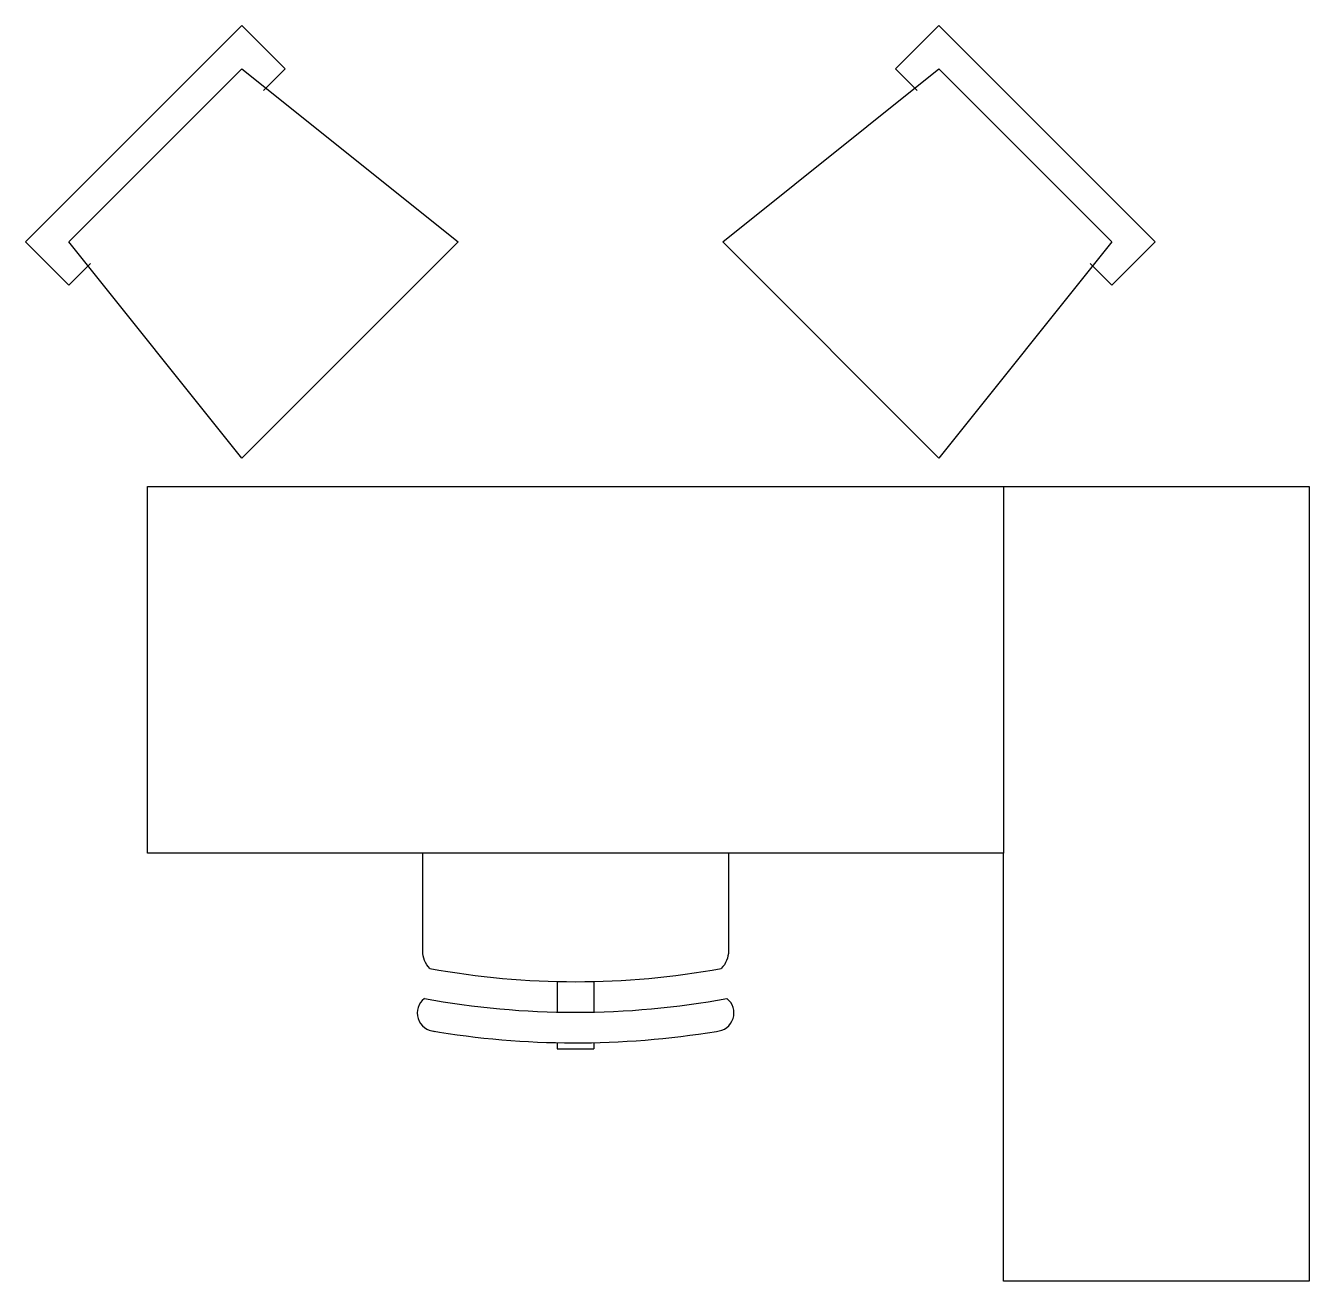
# Model space of a CAD drawing. Extents: x -0.2 to 1.9, y -1.3 to 0.75.
import ezdxf

# ---------------------------------------------------------------- set-up
doc = ezdxf.new("R2010")
doc.units = 0
doc.layers.get('0').update_dxf_attribs({"linetype": 'CONTINUOUS'})

msp = doc.modelspace()

# ---------------------------------------------------------------- linework, layer by layer
for p, q in [((0, 0), (1.4, 0)), ((0, -0.6), (0, 0)), ((1.4, 0), (1.4, -0.6)), ((0.2807, -0.6), (0, -0.6)), ((0.362, -0.6), (0.2807, -0.6)), ((1.4, -0.6), (0.362, -0.6))]:
    msp.add_line(p, q)
for points in [[(-0.0933, 0.3646), (-0.1287, 0.3293), (-0.1994, 0.4), (0.1542, 0.7536), (0.2249, 0.6828), (0.1895, 0.6475)], [(1.2588, 0.6475), (1.2234, 0.6828), (1.2941, 0.7536), (1.6477, 0.4), (1.577, 0.3293), (1.5416, 0.3646)], [(1.4, 0), (1.9, 0), (1.9, -1.3), (1.4, -1.3), (1.4, -0.6)], [(0.67, -0.81), (0.67, -0.86)], [(0.73, -0.81), (0.73, -0.86)], [(0.67, -0.91), (0.67, -0.92)], [(0.73, -0.91), (0.73, -0.92)]]:
    msp.add_lwpolyline(points)
for points in [[(0.1542, 0.6828), (0.5077, 0.4), (0.1542, 0.0464), (-0.1287, 0.4)], [(1.577, 0.4), (1.2941, 0.0464), (0.9406, 0.4), (1.2941, 0.6828)]]:
    msp.add_lwpolyline(points, close=True)
for points in [[(0.4617, -0.7883, -0.198912), (0.45, -0.76), (0.45, -0.6)], [(0.95, -0.6), (0.95, -0.76, -0.198912), (0.9383, -0.7883)]]:
    msp.add_lwpolyline(points, format="xyb")
for centre, radius, start, end in [((0.7, 0.5082), 1.3182, 259.5856, 280.4144), ((0.4712, -0.8611), 0.0301, 128.1034, 267.2543), ((0.7, 0.5082), 1.3682, 259.5856, 280.4144), ((0.9288, -0.8611), 0.0301, 272.7457, 51.8966), ((0.7, 0.5082), 1.4182, 260.3733, 279.3414), ((0.7, 0.5082), 1.4282, 268.7964, 271.2036)]:
    msp.add_arc(centre, radius, start, end)

doc.saveas('drawing.dxf')
